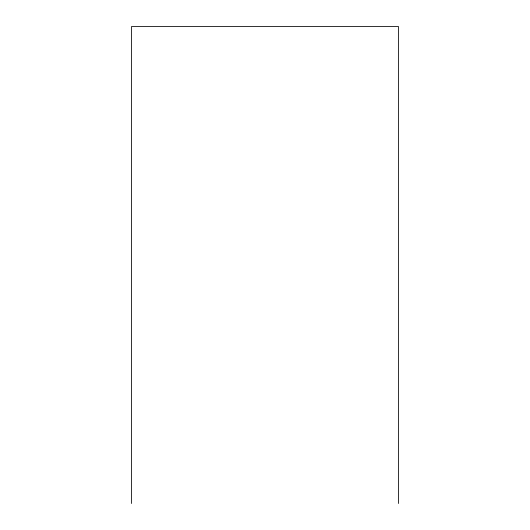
<?xml version="1.0" encoding="UTF-8"?>
<svg xmlns="http://www.w3.org/2000/svg" width="530" height="530" viewBox="0 0 530 530"><rect width="100%" height="100%" fill="white"/><g stroke="black" fill="none" stroke-linecap="round" stroke-linejoin="round"><path stroke-width="0.79" d="M398.454 503.5L398.454 26.5L131.546 26.5L131.546 503.5"/></g></svg>
